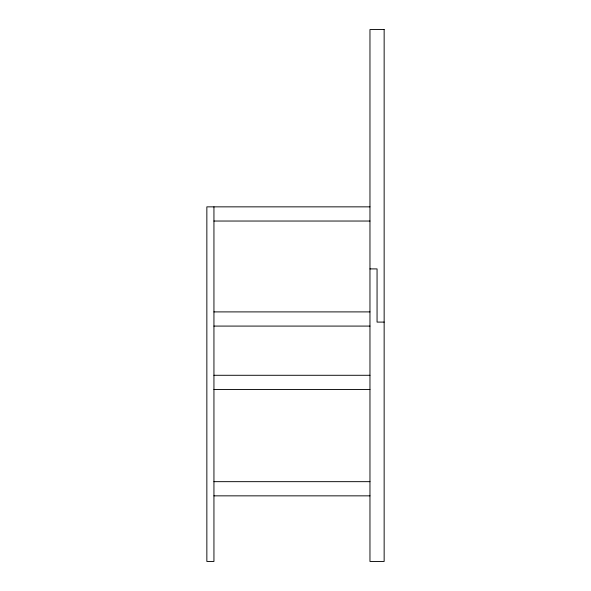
<?xml version="1.0" encoding="UTF-8"?>
<svg xmlns="http://www.w3.org/2000/svg" width="591" height="591" viewBox="0 0 591 591"><rect width="100%" height="100%" fill="white"/><g stroke="black" fill="none" stroke-linecap="round" stroke-linejoin="round"><path stroke-width="0.89" d="M369.966 206.85L206.85 206.85L206.85 561.45L213.942 561.45L213.942 206.85M213.942 221.034L369.966 221.034M369.966 268.905L377.058 268.905L377.058 322.095L384.15 322.095M213.942 311.9L369.966 311.9M213.942 326.084L369.966 326.084M213.942 375.285L369.966 375.285M213.942 389.469L369.966 389.469M213.942 481.665L369.966 481.665M213.942 495.849L369.966 495.849M384.15 29.55L369.966 29.55L369.966 561.45L384.15 561.45L384.15 29.55"/></g></svg>
